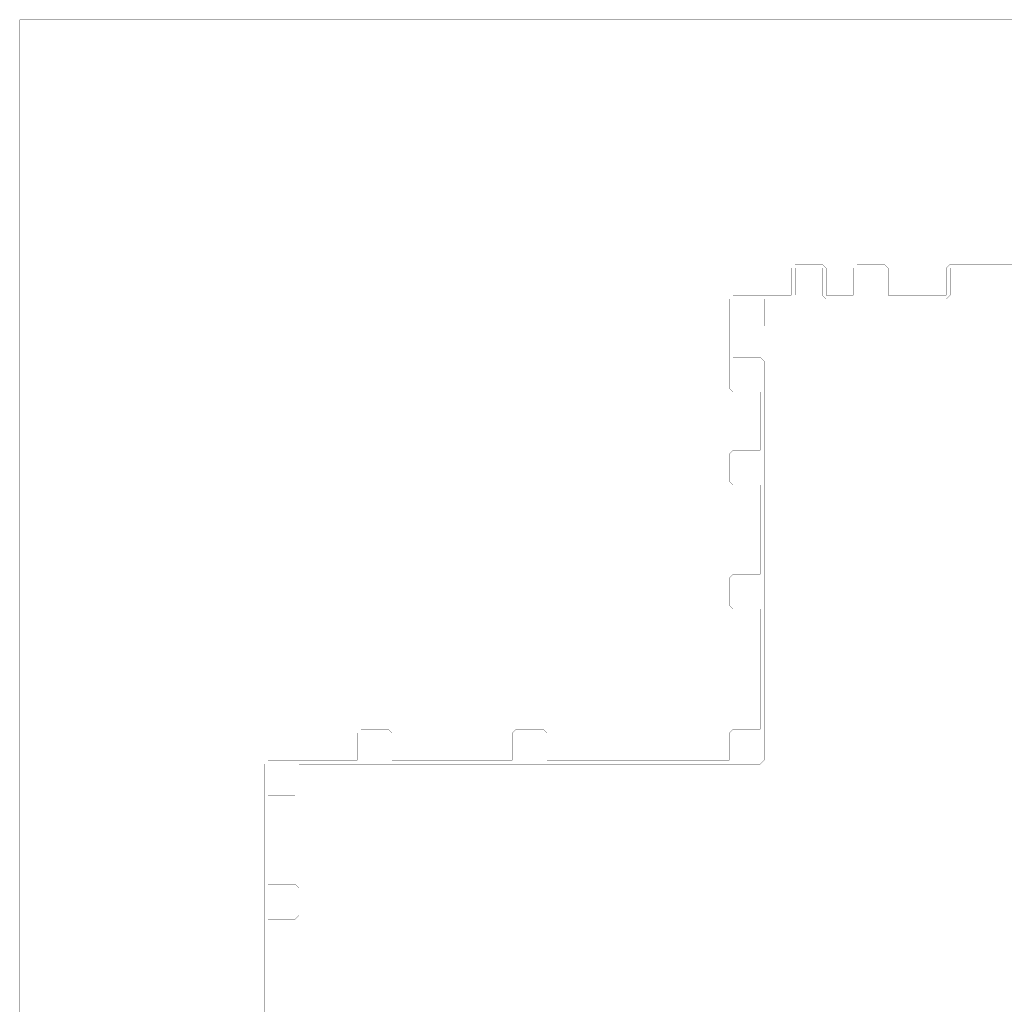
# Model space of a CAD drawing. Header units: metres. Extents: x 0 to 4990, y -4990 to 0.
# Drawn here: x 0 to 2495, y -2495 to 0 of the extents above; entities that cross this region are included whole.
import ezdxf

# ---------------------------------------------------------------- set-up
doc = ezdxf.new("R2010")
doc.units = ezdxf.units.M
doc.layers.add('conductor', color=1, linetype='Continuous')
doc.layers.add('substrate', color=5, linetype='Continuous')

msp = doc.modelspace()

# ---------------------------------------------------------------- linework, layer by layer
at = {"layer": 'conductor', "const_width": 0.5}
msp.add_lwpolyline([(2500, -625), (2490.234375, -625), (2480.46875, -625), (2470.703125, -625), (2460.9375, -625), (2451.171875, -625), (2441.40625, -625), (2431.640625, -625), (2421.875, -625), (2412.109375, -625), (2402.34375, -625), (2392.578125, -625), (2382.8125, -625), (2373.046875, -625), (2363.28125, -625), (2353.515625, -625), (2343.75, -625), (2343.75, -634.765625), (2343.75, -644.53125), (2343.75, -654.296875), (2343.75, -664.0625), (2343.75, -673.828125), (2343.75, -683.59375), (2343.75, -693.359375), (2333.984375, -703.125), (2324.21875, -703.125), (2314.453125, -703.125), (2304.6875, -703.125), (2294.921875, -703.125), (2285.15625, -703.125), (2275.390625, -703.125), (2265.625, -703.125), (2255.859375, -703.125), (2246.09375, -703.125), (2236.328125, -703.125), (2226.5625, -703.125), (2216.796875, -703.125), (2207.03125, -703.125), (2197.265625, -703.125), (2187.5, -703.125), (2177.734375, -703.125), (2167.96875, -703.125), (2158.203125, -703.125), (2148.4375, -703.125), (2138.671875, -703.125), (2128.90625, -703.125), (2119.140625, -703.125), (2109.375, -703.125), (2099.609375, -703.125), (2089.84375, -703.125), (2080.078125, -703.125), (2070.3125, -703.125), (2060.546875, -703.125), (2050.78125, -703.125), (2041.015625, -703.125), (2031.25, -703.125), (2021.484375, -693.359375), (2021.484375, -683.59375), (2021.484375, -673.828125), (2021.484375, -664.0625), (2021.484375, -654.296875), (2021.484375, -644.53125), (2021.484375, -634.765625), (2021.484375, -625), (2011.71875, -625), (2001.953125, -625), (1992.1875, -625), (1982.421875, -625), (1972.65625, -625), (1962.890625, -625), (1953.125, -625), (1953.125, -634.765625), (1953.125, -644.53125), (1953.125, -654.296875), (1953.125, -664.0625), (1953.125, -673.828125), (1953.125, -683.59375), (1953.125, -693.359375), (1943.359375, -703.125), (1933.59375, -703.125), (1923.828125, -703.125), (1914.0625, -703.125), (1904.296875, -703.125), (1894.53125, -703.125), (1884.765625, -703.125), (1875, -703.125), (1875, -712.890625), (1875, -722.65625), (1875, -732.421875), (1875, -742.1875), (1875, -751.953125), (1875, -761.71875), (1875, -771.484375), (1865.234375, -781.25), (1855.46875, -781.25), (1845.703125, -781.25), (1835.9375, -781.25), (1826.171875, -781.25), (1816.40625, -781.25), (1806.640625, -781.25), (1796.875, -781.25), (1796.875, -791.015625), (1796.875, -800.78125), (1796.875, -810.546875), (1796.875, -820.3125), (1796.875, -830.078125), (1796.875, -839.84375), (1796.875, -849.609375), (1806.640625, -849.609375), (1816.40625, -849.609375), (1826.171875, -849.609375), (1835.9375, -849.609375), (1845.703125, -849.609375), (1855.46875, -849.609375), (1865.234375, -849.609375), (1875, -859.375), (1875, -869.140625), (1875, -878.90625), (1875, -888.671875), (1875, -898.4375), (1875, -908.203125), (1875, -917.96875), (1875, -927.734375), (1875, -937.5), (1875, -947.265625), (1875, -957.03125), (1875, -966.796875), (1875, -976.5625), (1875, -986.328125), (1875, -996.09375), (1875, -1005.859375), (1875, -1015.625), (1875, -1025.390625), (1875, -1035.15625), (1875, -1044.921875), (1875, -1054.6875), (1875, -1064.453125), (1875, -1074.21875), (1875, -1083.984375), (1875, -1093.75), (1875, -1103.515625), (1875, -1113.28125), (1875, -1123.046875), (1875, -1132.8125), (1875, -1142.578125), (1875, -1152.34375), (1875, -1162.109375), (1875, -1171.875), (1875, -1181.640625), (1875, -1191.40625), (1875, -1201.171875), (1875, -1210.9375), (1875, -1220.703125), (1875, -1230.46875), (1875, -1240.234375), (1875, -1250), (1875, -1259.765625), (1875, -1269.53125), (1875, -1279.296875), (1875, -1289.0625), (1875, -1298.828125), (1875, -1308.59375), (1875, -1318.359375), (1875, -1328.125), (1875, -1337.890625), (1875, -1347.65625), (1875, -1357.421875), (1875, -1367.1875), (1875, -1376.953125), (1875, -1386.71875), (1875, -1396.484375), (1875, -1406.25), (1875, -1416.015625), (1875, -1425.78125), (1875, -1435.546875), (1875, -1445.3125), (1875, -1455.078125), (1875, -1464.84375), (1875, -1474.609375), (1875, -1484.375), (1875, -1494.140625), (1875, -1503.90625), (1875, -1513.671875), (1875, -1523.4375), (1875, -1533.203125), (1875, -1542.96875), (1875, -1552.734375), (1875, -1562.5), (1875, -1572.265625), (1875, -1582.03125), (1875, -1591.796875), (1875, -1601.5625), (1875, -1611.328125), (1875, -1621.09375), (1875, -1630.859375), (1875, -1640.625), (1875, -1650.390625), (1875, -1660.15625), (1875, -1669.921875), (1875, -1679.6875), (1875, -1689.453125), (1875, -1699.21875), (1875, -1708.984375), (1875, -1718.75), (1875, -1728.515625), (1875, -1738.28125), (1875, -1748.046875), (1875, -1757.8125), (1875, -1767.578125), (1875, -1777.34375), (1875, -1787.109375), (1875, -1796.875), (1875, -1806.640625), (1875, -1816.40625), (1875, -1826.171875), (1875, -1835.9375), (1875, -1845.703125), (1875, -1855.46875), (1875, -1865.234375), (1865.234375, -1875), (1855.46875, -1875), (1845.703125, -1875), (1835.9375, -1875), (1826.171875, -1875), (1816.40625, -1875), (1806.640625, -1875), (1796.875, -1875), (1787.109375, -1875), (1777.34375, -1875), (1767.578125, -1875), (1757.8125, -1875), (1748.046875, -1875), (1738.28125, -1875), (1728.515625, -1875), (1718.75, -1875), (1708.984375, -1875), (1699.21875, -1875), (1689.453125, -1875), (1679.6875, -1875), (1669.921875, -1875), (1660.15625, -1875), (1650.390625, -1875), (1640.625, -1875), (1630.859375, -1875), (1621.09375, -1875), (1611.328125, -1875), (1601.5625, -1875), (1591.796875, -1875), (1582.03125, -1875), (1572.265625, -1875), (1562.5, -1875), (1552.734375, -1875), (1542.96875, -1875), (1533.203125, -1875), (1523.4375, -1875), (1513.671875, -1875), (1503.90625, -1875), (1494.140625, -1875), (1484.375, -1875), (1474.609375, -1875), (1464.84375, -1875), (1455.078125, -1875), (1445.3125, -1875), (1435.546875, -1875), (1425.78125, -1875), (1416.015625, -1875), (1406.25, -1875), (1396.484375, -1875), (1386.71875, -1875), (1376.953125, -1875), (1367.1875, -1875), (1357.421875, -1875), (1347.65625, -1875), (1337.890625, -1875), (1328.125, -1875), (1318.359375, -1875), (1308.59375, -1875), (1298.828125, -1875), (1289.0625, -1875), (1279.296875, -1875), (1269.53125, -1875), (1259.765625, -1875), (1250, -1875), (1240.234375, -1875), (1230.46875, -1875), (1220.703125, -1875), (1210.9375, -1875), (1201.171875, -1875), (1191.40625, -1875), (1181.640625, -1875), (1171.875, -1875), (1162.109375, -1875), (1152.34375, -1875), (1142.578125, -1875), (1132.8125, -1875), (1123.046875, -1875), (1113.28125, -1875), (1103.515625, -1875), (1093.75, -1875), (1083.984375, -1875), (1074.21875, -1875), (1064.453125, -1875), (1054.6875, -1875), (1044.921875, -1875), (1035.15625, -1875), (1025.390625, -1875), (1015.625, -1875), (1005.859375, -1875), (996.09375, -1875), (986.328125, -1875), (976.5625, -1875), (966.796875, -1875), (957.03125, -1875), (947.265625, -1875), (937.5, -1875), (927.734375, -1875), (917.96875, -1875), (908.203125, -1875), (898.4375, -1875), (888.671875, -1875), (878.90625, -1875), (869.140625, -1875), (859.375, -1875), (849.609375, -1875), (839.84375, -1875), (830.078125, -1875), (820.3125, -1875), (810.546875, -1875), (800.78125, -1875), (791.015625, -1875), (781.25, -1875), (771.484375, -1875), (761.71875, -1875), (751.953125, -1875), (742.1875, -1875), (732.421875, -1875), (722.65625, -1875), (712.890625, -1875), (703.125, -1875), (703.125, -1884.765625), (703.125, -1894.53125), (703.125, -1904.296875), (703.125, -1914.0625), (703.125, -1923.828125), (703.125, -1933.59375), (703.125, -1943.359375), (693.359375, -1953.125), (683.59375, -1953.125), (673.828125, -1953.125), (664.0625, -1953.125), (654.296875, -1953.125), (644.53125, -1953.125), (634.765625, -1953.125), (625, -1953.125), (625, -1962.890625), (625, -1972.65625), (625, -1982.421875), (625, -1992.1875), (625, -2001.953125), (625, -2011.71875), (625, -2021.484375), (625, -2031.25), (625, -2041.015625), (625, -2050.78125), (625, -2060.546875), (625, -2070.3125), (625, -2080.078125), (625, -2089.84375), (625, -2099.609375), (625, -2109.375), (625, -2119.140625), (625, -2128.90625), (625, -2138.671875), (625, -2148.4375), (625, -2158.203125), (625, -2167.96875), (625, -2177.734375), (634.765625, -2177.734375), (644.53125, -2177.734375), (654.296875, -2177.734375), (664.0625, -2177.734375), (673.828125, -2177.734375), (683.59375, -2177.734375), (693.359375, -2177.734375), (703.125, -2187.5), (703.125, -2197.265625), (703.125, -2207.03125), (703.125, -2216.796875), (703.125, -2226.5625), (703.125, -2236.328125), (703.125, -2246.09375), (703.125, -2255.859375), (693.359375, -2265.625), (683.59375, -2265.625), (673.828125, -2265.625), (664.0625, -2265.625), (654.296875, -2265.625), (644.53125, -2265.625), (634.765625, -2265.625), (625, -2265.625), (625, -2275.390625), (625, -2285.15625), (625, -2294.921875), (625, -2304.6875), (625, -2314.453125), (625, -2324.21875), (625, -2333.984375), (625, -2343.75), (625, -2353.515625), (625, -2363.28125), (625, -2373.046875), (625, -2382.8125), (625, -2392.578125), (625, -2402.34375), (625, -2412.109375), (625, -2421.875), (625, -2431.640625), (625, -2441.40625), (625, -2451.171875), (625, -2460.9375), (625, -2470.703125), (625, -2480.46875), (625, -2490.234375), (625, -2500)], dxfattribs=at)
at = {"layer": 'substrate', "const_width": 0.5}
for points in [[(2500, 0), (2490.234375, 0), (2480.46875, 0), (2470.703125, 0), (2460.9375, 0), (2451.171875, 0), (2441.40625, 0), (2431.640625, 0), (2421.875, 0), (2412.109375, 0), (2402.34375, 0), (2392.578125, 0), (2382.8125, 0), (2373.046875, 0), (2363.28125, 0), (2353.515625, 0), (2343.75, 0), (2333.984375, 0), (2324.21875, 0), (2314.453125, 0), (2304.6875, 0), (2294.921875, 0), (2285.15625, 0), (2275.390625, 0), (2265.625, 0), (2255.859375, 0), (2246.09375, 0), (2236.328125, 0), (2226.5625, 0), (2216.796875, 0), (2207.03125, 0), (2197.265625, 0), (2187.5, 0), (2177.734375, 0), (2167.96875, 0), (2158.203125, 0), (2148.4375, 0), (2138.671875, 0), (2128.90625, 0), (2119.140625, 0), (2109.375, 0), (2099.609375, 0), (2089.84375, 0), (2080.078125, 0), (2070.3125, 0), (2060.546875, 0), (2050.78125, 0), (2041.015625, 0), (2031.25, 0), (2021.484375, 0), (2011.71875, 0), (2001.953125, 0), (1992.1875, 0), (1982.421875, 0), (1972.65625, 0), (1962.890625, 0), (1953.125, 0), (1943.359375, 0), (1933.59375, 0), (1923.828125, 0), (1914.0625, 0), (1904.296875, 0), (1894.53125, 0), (1884.765625, 0), (1875, 0), (1865.234375, 0), (1855.46875, 0), (1845.703125, 0), (1835.9375, 0), (1826.171875, 0), (1816.40625, 0), (1806.640625, 0), (1796.875, 0), (1787.109375, 0), (1777.34375, 0), (1767.578125, 0), (1757.8125, 0), (1748.046875, 0), (1738.28125, 0), (1728.515625, 0), (1718.75, 0), (1708.984375, 0), (1699.21875, 0), (1689.453125, 0), (1679.6875, 0), (1669.921875, 0), (1660.15625, 0), (1650.390625, 0), (1640.625, 0), (1630.859375, 0), (1621.09375, 0), (1611.328125, 0), (1601.5625, 0), (1591.796875, 0), (1582.03125, 0), (1572.265625, 0), (1562.5, 0), (1552.734375, 0), (1542.96875, 0), (1533.203125, 0), (1523.4375, 0), (1513.671875, 0), (1503.90625, 0), (1494.140625, 0), (1484.375, 0), (1474.609375, 0), (1464.84375, 0), (1455.078125, 0), (1445.3125, 0), (1435.546875, 0), (1425.78125, 0), (1416.015625, 0), (1406.25, 0), (1396.484375, 0), (1386.71875, 0), (1376.953125, 0), (1367.1875, 0), (1357.421875, 0), (1347.65625, 0), (1337.890625, 0), (1328.125, 0), (1318.359375, 0), (1308.59375, 0), (1298.828125, 0), (1289.0625, 0), (1279.296875, 0), (1269.53125, 0), (1259.765625, 0), (1250, 0), (1240.234375, 0), (1230.46875, 0), (1220.703125, 0), (1210.9375, 0), (1201.171875, 0), (1191.40625, 0), (1181.640625, 0), (1171.875, 0), (1162.109375, 0), (1152.34375, 0), (1142.578125, 0), (1132.8125, 0), (1123.046875, 0), (1113.28125, 0), (1103.515625, 0), (1093.75, 0), (1083.984375, 0), (1074.21875, 0), (1064.453125, 0), (1054.6875, 0), (1044.921875, 0), (1035.15625, 0), (1025.390625, 0), (1015.625, 0), (1005.859375, 0), (996.09375, 0), (986.328125, 0), (976.5625, 0), (966.796875, 0), (957.03125, 0), (947.265625, 0), (937.5, 0), (927.734375, 0), (917.96875, 0), (908.203125, 0), (898.4375, 0), (888.671875, 0), (878.90625, 0), (869.140625, 0), (859.375, 0), (849.609375, 0), (839.84375, 0), (830.078125, 0), (820.3125, 0), (810.546875, 0), (800.78125, 0), (791.015625, 0), (781.25, 0), (771.484375, 0), (761.71875, 0), (751.953125, 0), (742.1875, 0), (732.421875, 0), (722.65625, 0), (712.890625, 0), (703.125, 0), (693.359375, 0), (683.59375, 0), (673.828125, 0), (664.0625, 0), (654.296875, 0), (644.53125, 0), (634.765625, 0), (625, 0), (615.234375, 0), (605.46875, 0), (595.703125, 0), (585.9375, 0), (576.171875, 0), (566.40625, 0), (556.640625, 0), (546.875, 0), (537.109375, 0), (527.34375, 0), (517.578125, 0), (507.8125, 0), (498.046875, 0), (488.28125, 0), (478.515625, 0), (468.75, 0), (458.984375, 0), (449.21875, 0), (439.453125, 0), (429.6875, 0), (419.921875, 0), (410.15625, 0), (400.390625, 0), (390.625, 0), (380.859375, 0), (371.09375, 0), (361.328125, 0), (351.5625, 0), (341.796875, 0), (332.03125, 0), (322.265625, 0), (312.5, 0), (302.734375, 0), (292.96875, 0), (283.203125, 0), (273.4375, 0), (263.671875, 0), (253.90625, 0), (244.140625, 0), (234.375, 0), (224.609375, 0), (214.84375, 0), (205.078125, 0), (195.3125, 0), (185.546875, 0), (175.78125, 0), (166.015625, 0), (156.25, 0), (146.484375, 0), (136.71875, 0), (126.953125, 0), (117.1875, 0), (107.421875, 0), (97.65625, 0), (87.890625, 0), (78.125, 0), (68.359375, 0), (58.59375, 0), (48.828125, 0), (39.0625, 0), (29.296875, 0), (19.53125, 0), (9.765625, 0), (0, 0), (0, -9.765625), (0, -19.53125), (0, -29.296875), (0, -39.0625), (0, -48.828125), (0, -58.59375), (0, -68.359375), (0, -78.125), (0, -87.890625), (0, -97.65625), (0, -107.421875), (0, -117.1875), (0, -126.953125), (0, -136.71875), (0, -146.484375), (0, -156.25), (0, -166.015625), (0, -175.78125), (0, -185.546875), (0, -195.3125), (0, -205.078125), (0, -214.84375), (0, -224.609375), (0, -234.375), (0, -244.140625), (0, -253.90625), (0, -263.671875), (0, -273.4375), (0, -283.203125), (0, -292.96875), (0, -302.734375), (0, -312.5), (0, -322.265625), (0, -332.03125), (0, -341.796875), (0, -351.5625), (0, -361.328125), (0, -371.09375), (0, -380.859375), (0, -390.625), (0, -400.390625), (0, -410.15625), (0, -419.921875), (0, -429.6875), (0, -439.453125), (0, -449.21875), (0, -458.984375), (0, -468.75), (0, -478.515625), (0, -488.28125), (0, -498.046875), (0, -507.8125), (0, -517.578125), (0, -527.34375), (0, -537.109375), (0, -546.875), (0, -556.640625), (0, -566.40625), (0, -576.171875), (0, -585.9375), (0, -595.703125), (0, -605.46875), (0, -615.234375), (0, -625), (0, -634.765625), (0, -644.53125), (0, -654.296875), (0, -664.0625), (0, -673.828125), (0, -683.59375), (0, -693.359375), (0, -703.125), (0, -712.890625), (0, -722.65625), (0, -732.421875), (0, -742.1875), (0, -751.953125), (0, -761.71875), (0, -771.484375), (0, -781.25), (0, -791.015625), (0, -800.78125), (0, -810.546875), (0, -820.3125), (0, -830.078125), (0, -839.84375), (0, -849.609375), (0, -859.375), (0, -869.140625), (0, -878.90625), (0, -888.671875), (0, -898.4375), (0, -908.203125), (0, -917.96875), (0, -927.734375), (0, -937.5), (0, -947.265625), (0, -957.03125), (0, -966.796875), (0, -976.5625), (0, -986.328125), (0, -996.09375), (0, -1005.859375), (0, -1015.625), (0, -1025.390625), (0, -1035.15625), (0, -1044.921875), (0, -1054.6875), (0, -1064.453125), (0, -1074.21875), (0, -1083.984375), (0, -1093.75), (0, -1103.515625), (0, -1113.28125), (0, -1123.046875), (0, -1132.8125), (0, -1142.578125), (0, -1152.34375), (0, -1162.109375), (0, -1171.875), (0, -1181.640625), (0, -1191.40625), (0, -1201.171875), (0, -1210.9375), (0, -1220.703125), (0, -1230.46875), (0, -1240.234375), (0, -1250), (0, -1259.765625), (0, -1269.53125), (0, -1279.296875), (0, -1289.0625), (0, -1298.828125), (0, -1308.59375), (0, -1318.359375), (0, -1328.125), (0, -1337.890625), (0, -1347.65625), (0, -1357.421875), (0, -1367.1875), (0, -1376.953125), (0, -1386.71875), (0, -1396.484375), (0, -1406.25), (0, -1416.015625), (0, -1425.78125), (0, -1435.546875), (0, -1445.3125), (0, -1455.078125), (0, -1464.84375), (0, -1474.609375), (0, -1484.375), (0, -1494.140625), (0, -1503.90625), (0, -1513.671875), (0, -1523.4375), (0, -1533.203125), (0, -1542.96875), (0, -1552.734375), (0, -1562.5), (0, -1572.265625), (0, -1582.03125), (0, -1591.796875), (0, -1601.5625), (0, -1611.328125), (0, -1621.09375), (0, -1630.859375), (0, -1640.625), (0, -1650.390625), (0, -1660.15625), (0, -1669.921875), (0, -1679.6875), (0, -1689.453125), (0, -1699.21875), (0, -1708.984375), (0, -1718.75), (0, -1728.515625), (0, -1738.28125), (0, -1748.046875), (0, -1757.8125), (0, -1767.578125), (0, -1777.34375), (0, -1787.109375), (0, -1796.875), (0, -1806.640625), (0, -1816.40625), (0, -1826.171875), (0, -1835.9375), (0, -1845.703125), (0, -1855.46875), (0, -1865.234375), (0, -1875), (0, -1884.765625), (0, -1894.53125), (0, -1904.296875), (0, -1914.0625), (0, -1923.828125), (0, -1933.59375), (0, -1943.359375), (0, -1953.125), (0, -1962.890625), (0, -1972.65625), (0, -1982.421875), (0, -1992.1875), (0, -2001.953125), (0, -2011.71875), (0, -2021.484375), (0, -2031.25), (0, -2041.015625), (0, -2050.78125), (0, -2060.546875), (0, -2070.3125), (0, -2080.078125), (0, -2089.84375), (0, -2099.609375), (0, -2109.375), (0, -2119.140625), (0, -2128.90625), (0, -2138.671875), (0, -2148.4375), (0, -2158.203125), (0, -2167.96875), (0, -2177.734375), (0, -2187.5), (0, -2197.265625), (0, -2207.03125), (0, -2216.796875), (0, -2226.5625), (0, -2236.328125), (0, -2246.09375), (0, -2255.859375), (0, -2265.625), (0, -2275.390625), (0, -2285.15625), (0, -2294.921875), (0, -2304.6875), (0, -2314.453125), (0, -2324.21875), (0, -2333.984375), (0, -2343.75), (0, -2353.515625), (0, -2363.28125), (0, -2373.046875), (0, -2382.8125), (0, -2392.578125), (0, -2402.34375), (0, -2412.109375), (0, -2421.875), (0, -2431.640625), (0, -2441.40625), (0, -2451.171875), (0, -2460.9375), (0, -2470.703125), (0, -2480.46875), (0, -2490.234375), (0, -2500)], [(615.234375, -2500), (615.234375, -2490.234375), (615.234375, -2480.46875), (615.234375, -2470.703125), (615.234375, -2460.9375), (615.234375, -2451.171875), (615.234375, -2441.40625), (615.234375, -2431.640625), (615.234375, -2421.875), (615.234375, -2412.109375), (615.234375, -2402.34375), (615.234375, -2392.578125), (615.234375, -2382.8125), (615.234375, -2373.046875), (615.234375, -2363.28125), (615.234375, -2353.515625), (615.234375, -2343.75), (615.234375, -2333.984375), (615.234375, -2324.21875), (615.234375, -2314.453125), (615.234375, -2304.6875), (615.234375, -2294.921875), (615.234375, -2285.15625), (615.234375, -2275.390625), (615.234375, -2265.625), (615.234375, -2255.859375), (615.234375, -2246.09375), (615.234375, -2236.328125), (615.234375, -2226.5625), (615.234375, -2216.796875), (615.234375, -2207.03125), (615.234375, -2197.265625), (615.234375, -2187.5), (615.234375, -2177.734375), (615.234375, -2167.96875), (615.234375, -2158.203125), (615.234375, -2148.4375), (615.234375, -2138.671875), (615.234375, -2128.90625), (615.234375, -2119.140625), (615.234375, -2109.375), (615.234375, -2099.609375), (615.234375, -2089.84375), (615.234375, -2080.078125), (615.234375, -2070.3125), (615.234375, -2060.546875), (615.234375, -2050.78125), (615.234375, -2041.015625), (615.234375, -2031.25), (615.234375, -2021.484375), (615.234375, -2011.71875), (615.234375, -2001.953125), (615.234375, -1992.1875), (615.234375, -1982.421875), (615.234375, -1972.65625), (615.234375, -1962.890625), (615.234375, -1953.125), (615.234375, -1943.359375), (615.234375, -1933.59375), (615.234375, -1923.828125), (615.234375, -1914.0625), (615.234375, -1904.296875), (615.234375, -1894.53125), (615.234375, -1884.765625), (615.234375, -1875), (625, -1865.234375), (634.765625, -1865.234375), (644.53125, -1865.234375), (654.296875, -1865.234375), (664.0625, -1865.234375), (673.828125, -1865.234375), (683.59375, -1865.234375), (693.359375, -1865.234375), (703.125, -1865.234375), (712.890625, -1865.234375), (722.65625, -1865.234375), (732.421875, -1865.234375), (742.1875, -1865.234375), (751.953125, -1865.234375), (761.71875, -1865.234375), (771.484375, -1865.234375), (781.25, -1865.234375), (791.015625, -1865.234375), (800.78125, -1865.234375), (810.546875, -1865.234375), (820.3125, -1865.234375), (830.078125, -1865.234375), (839.84375, -1865.234375), (849.609375, -1865.234375), (849.609375, -1855.46875), (849.609375, -1845.703125), (849.609375, -1835.9375), (849.609375, -1826.171875), (849.609375, -1816.40625), (849.609375, -1806.640625), (849.609375, -1796.875), (859.375, -1787.109375), (869.140625, -1787.109375), (878.90625, -1787.109375), (888.671875, -1787.109375), (898.4375, -1787.109375), (908.203125, -1787.109375), (917.96875, -1787.109375), (927.734375, -1787.109375), (937.5, -1796.875), (937.5, -1806.640625), (937.5, -1816.40625), (937.5, -1826.171875), (937.5, -1835.9375), (937.5, -1845.703125), (937.5, -1855.46875), (937.5, -1865.234375), (947.265625, -1865.234375), (957.03125, -1865.234375), (966.796875, -1865.234375), (976.5625, -1865.234375), (986.328125, -1865.234375), (996.09375, -1865.234375), (1005.859375, -1865.234375), (1015.625, -1865.234375), (1025.390625, -1865.234375), (1035.15625, -1865.234375), (1044.921875, -1865.234375), (1054.6875, -1865.234375), (1064.453125, -1865.234375), (1074.21875, -1865.234375), (1083.984375, -1865.234375), (1093.75, -1865.234375), (1103.515625, -1865.234375), (1113.28125, -1865.234375), (1123.046875, -1865.234375), (1132.8125, -1865.234375), (1142.578125, -1865.234375), (1152.34375, -1865.234375), (1162.109375, -1865.234375), (1171.875, -1865.234375), (1181.640625, -1865.234375), (1191.40625, -1865.234375), (1201.171875, -1865.234375), (1210.9375, -1865.234375), (1220.703125, -1865.234375), (1230.46875, -1865.234375), (1240.234375, -1865.234375), (1240.234375, -1855.46875), (1240.234375, -1845.703125), (1240.234375, -1835.9375), (1240.234375, -1826.171875), (1240.234375, -1816.40625), (1240.234375, -1806.640625), (1240.234375, -1796.875), (1250, -1787.109375), (1259.765625, -1787.109375), (1269.53125, -1787.109375), (1279.296875, -1787.109375), (1289.0625, -1787.109375), (1298.828125, -1787.109375), (1308.59375, -1787.109375), (1318.359375, -1787.109375), (1328.125, -1796.875), (1328.125, -1806.640625), (1328.125, -1816.40625), (1328.125, -1826.171875), (1328.125, -1835.9375), (1328.125, -1845.703125), (1328.125, -1855.46875), (1328.125, -1865.234375), (1337.890625, -1865.234375), (1347.65625, -1865.234375), (1357.421875, -1865.234375), (1367.1875, -1865.234375), (1376.953125, -1865.234375), (1386.71875, -1865.234375), (1396.484375, -1865.234375), (1406.25, -1865.234375), (1416.015625, -1865.234375), (1425.78125, -1865.234375), (1435.546875, -1865.234375), (1445.3125, -1865.234375), (1455.078125, -1865.234375), (1464.84375, -1865.234375), (1474.609375, -1865.234375), (1484.375, -1865.234375), (1494.140625, -1865.234375), (1503.90625, -1865.234375), (1513.671875, -1865.234375), (1523.4375, -1865.234375), (1533.203125, -1865.234375), (1542.96875, -1865.234375), (1552.734375, -1865.234375), (1562.5, -1865.234375), (1572.265625, -1865.234375), (1582.03125, -1865.234375), (1591.796875, -1865.234375), (1601.5625, -1865.234375), (1611.328125, -1865.234375), (1621.09375, -1865.234375), (1630.859375, -1865.234375), (1640.625, -1865.234375), (1650.390625, -1865.234375), (1660.15625, -1865.234375), (1669.921875, -1865.234375), (1679.6875, -1865.234375), (1689.453125, -1865.234375), (1699.21875, -1865.234375), (1708.984375, -1865.234375), (1718.75, -1865.234375), (1728.515625, -1865.234375), (1738.28125, -1865.234375), (1748.046875, -1865.234375), (1757.8125, -1865.234375), (1767.578125, -1865.234375), (1777.34375, -1865.234375), (1787.109375, -1865.234375), (1787.109375, -1855.46875), (1787.109375, -1845.703125), (1787.109375, -1835.9375), (1787.109375, -1826.171875), (1787.109375, -1816.40625), (1787.109375, -1806.640625), (1787.109375, -1796.875), (1796.875, -1787.109375), (1806.640625, -1787.109375), (1816.40625, -1787.109375), (1826.171875, -1787.109375), (1835.9375, -1787.109375), (1845.703125, -1787.109375), (1855.46875, -1787.109375), (1865.234375, -1787.109375), (1865.234375, -1777.34375), (1865.234375, -1767.578125), (1865.234375, -1757.8125), (1865.234375, -1748.046875), (1865.234375, -1738.28125), (1865.234375, -1728.515625), (1865.234375, -1718.75), (1865.234375, -1708.984375), (1865.234375, -1699.21875), (1865.234375, -1689.453125), (1865.234375, -1679.6875), (1865.234375, -1669.921875), (1865.234375, -1660.15625), (1865.234375, -1650.390625), (1865.234375, -1640.625), (1865.234375, -1630.859375), (1865.234375, -1621.09375), (1865.234375, -1611.328125), (1865.234375, -1601.5625), (1865.234375, -1591.796875), (1865.234375, -1582.03125), (1865.234375, -1572.265625), (1865.234375, -1562.5), (1865.234375, -1552.734375), (1865.234375, -1542.96875), (1865.234375, -1533.203125), (1865.234375, -1523.4375), (1865.234375, -1513.671875), (1865.234375, -1503.90625), (1865.234375, -1494.140625), (1865.234375, -1484.375), (1855.46875, -1484.375), (1845.703125, -1484.375), (1835.9375, -1484.375), (1826.171875, -1484.375), (1816.40625, -1484.375), (1806.640625, -1484.375), (1796.875, -1484.375), (1787.109375, -1474.609375), (1787.109375, -1464.84375), (1787.109375, -1455.078125), (1787.109375, -1445.3125), (1787.109375, -1435.546875), (1787.109375, -1425.78125), (1787.109375, -1416.015625), (1787.109375, -1406.25), (1796.875, -1396.484375), (1806.640625, -1396.484375), (1816.40625, -1396.484375), (1826.171875, -1396.484375), (1835.9375, -1396.484375), (1845.703125, -1396.484375), (1855.46875, -1396.484375), (1865.234375, -1396.484375), (1865.234375, -1386.71875), (1865.234375, -1376.953125), (1865.234375, -1367.1875), (1865.234375, -1357.421875), (1865.234375, -1347.65625), (1865.234375, -1337.890625), (1865.234375, -1328.125), (1865.234375, -1318.359375), (1865.234375, -1308.59375), (1865.234375, -1298.828125), (1865.234375, -1289.0625), (1865.234375, -1279.296875), (1865.234375, -1269.53125), (1865.234375, -1259.765625), (1865.234375, -1250), (1865.234375, -1240.234375), (1865.234375, -1230.46875), (1865.234375, -1220.703125), (1865.234375, -1210.9375), (1865.234375, -1201.171875), (1865.234375, -1191.40625), (1865.234375, -1181.640625), (1865.234375, -1171.875), (1855.46875, -1171.875), (1845.703125, -1171.875), (1835.9375, -1171.875), (1826.171875, -1171.875), (1816.40625, -1171.875), (1806.640625, -1171.875), (1796.875, -1171.875), (1787.109375, -1162.109375), (1787.109375, -1152.34375), (1787.109375, -1142.578125), (1787.109375, -1132.8125), (1787.109375, -1123.046875), (1787.109375, -1113.28125), (1787.109375, -1103.515625), (1787.109375, -1093.75), (1796.875, -1083.984375), (1806.640625, -1083.984375), (1816.40625, -1083.984375), (1826.171875, -1083.984375), (1835.9375, -1083.984375), (1845.703125, -1083.984375), (1855.46875, -1083.984375), (1865.234375, -1083.984375), (1865.234375, -1074.21875), (1865.234375, -1064.453125), (1865.234375, -1054.6875), (1865.234375, -1044.921875), (1865.234375, -1035.15625), (1865.234375, -1025.390625), (1865.234375, -1015.625), (1865.234375, -1005.859375), (1865.234375, -996.09375), (1865.234375, -986.328125), (1865.234375, -976.5625), (1865.234375, -966.796875), (1865.234375, -957.03125), (1865.234375, -947.265625), (1865.234375, -937.5), (1855.46875, -937.5), (1845.703125, -937.5), (1835.9375, -937.5), (1826.171875, -937.5), (1816.40625, -937.5), (1806.640625, -937.5), (1796.875, -937.5), (1787.109375, -927.734375), (1787.109375, -917.96875), (1787.109375, -908.203125), (1787.109375, -898.4375), (1787.109375, -888.671875), (1787.109375, -878.90625), (1787.109375, -869.140625), (1787.109375, -859.375), (1787.109375, -849.609375), (1787.109375, -839.84375), (1787.109375, -830.078125), (1787.109375, -820.3125), (1787.109375, -810.546875), (1787.109375, -800.78125), (1787.109375, -791.015625), (1787.109375, -781.25), (1787.109375, -771.484375), (1787.109375, -761.71875), (1787.109375, -751.953125), (1787.109375, -742.1875), (1787.109375, -732.421875), (1787.109375, -722.65625), (1787.109375, -712.890625), (1787.109375, -703.125), (1796.875, -693.359375), (1806.640625, -693.359375), (1816.40625, -693.359375), (1826.171875, -693.359375), (1835.9375, -693.359375), (1845.703125, -693.359375), (1855.46875, -693.359375), (1865.234375, -693.359375), (1875, -693.359375), (1884.765625, -693.359375), (1894.53125, -693.359375), (1904.296875, -693.359375), (1914.0625, -693.359375), (1923.828125, -693.359375), (1933.59375, -693.359375), (1943.359375, -693.359375), (1943.359375, -683.59375), (1943.359375, -673.828125), (1943.359375, -664.0625), (1943.359375, -654.296875), (1943.359375, -644.53125), (1943.359375, -634.765625), (1943.359375, -625), (1953.125, -615.234375), (1962.890625, -615.234375), (1972.65625, -615.234375), (1982.421875, -615.234375), (1992.1875, -615.234375), (2001.953125, -615.234375), (2011.71875, -615.234375), (2021.484375, -615.234375), (2031.25, -625), (2031.25, -634.765625), (2031.25, -644.53125), (2031.25, -654.296875), (2031.25, -664.0625), (2031.25, -673.828125), (2031.25, -683.59375), (2031.25, -693.359375), (2041.015625, -693.359375), (2050.78125, -693.359375), (2060.546875, -693.359375), (2070.3125, -693.359375), (2080.078125, -693.359375), (2089.84375, -693.359375), (2099.609375, -693.359375), (2099.609375, -683.59375), (2099.609375, -673.828125), (2099.609375, -664.0625), (2099.609375, -654.296875), (2099.609375, -644.53125), (2099.609375, -634.765625), (2099.609375, -625), (2109.375, -615.234375), (2119.140625, -615.234375), (2128.90625, -615.234375), (2138.671875, -615.234375), (2148.4375, -615.234375), (2158.203125, -615.234375), (2167.96875, -615.234375), (2177.734375, -615.234375), (2187.5, -625), (2187.5, -634.765625), (2187.5, -644.53125), (2187.5, -654.296875), (2187.5, -664.0625), (2187.5, -673.828125), (2187.5, -683.59375), (2187.5, -693.359375), (2197.265625, -693.359375), (2207.03125, -693.359375), (2216.796875, -693.359375), (2226.5625, -693.359375), (2236.328125, -693.359375), (2246.09375, -693.359375), (2255.859375, -693.359375), (2265.625, -693.359375), (2275.390625, -693.359375), (2285.15625, -693.359375), (2294.921875, -693.359375), (2304.6875, -693.359375), (2314.453125, -693.359375), (2324.21875, -693.359375), (2333.984375, -693.359375), (2333.984375, -683.59375), (2333.984375, -673.828125), (2333.984375, -664.0625), (2333.984375, -654.296875), (2333.984375, -644.53125), (2333.984375, -634.765625), (2333.984375, -625), (2343.75, -615.234375), (2353.515625, -615.234375), (2363.28125, -615.234375), (2373.046875, -615.234375), (2382.8125, -615.234375), (2392.578125, -615.234375), (2402.34375, -615.234375), (2412.109375, -615.234375), (2421.875, -615.234375), (2431.640625, -615.234375), (2441.40625, -615.234375), (2451.171875, -615.234375), (2460.9375, -615.234375), (2470.703125, -615.234375), (2480.46875, -615.234375), (2490.234375, -615.234375), (2500, -615.234375)]]:
    msp.add_lwpolyline(points, dxfattribs=at)

doc.saveas('drawing.dxf')
